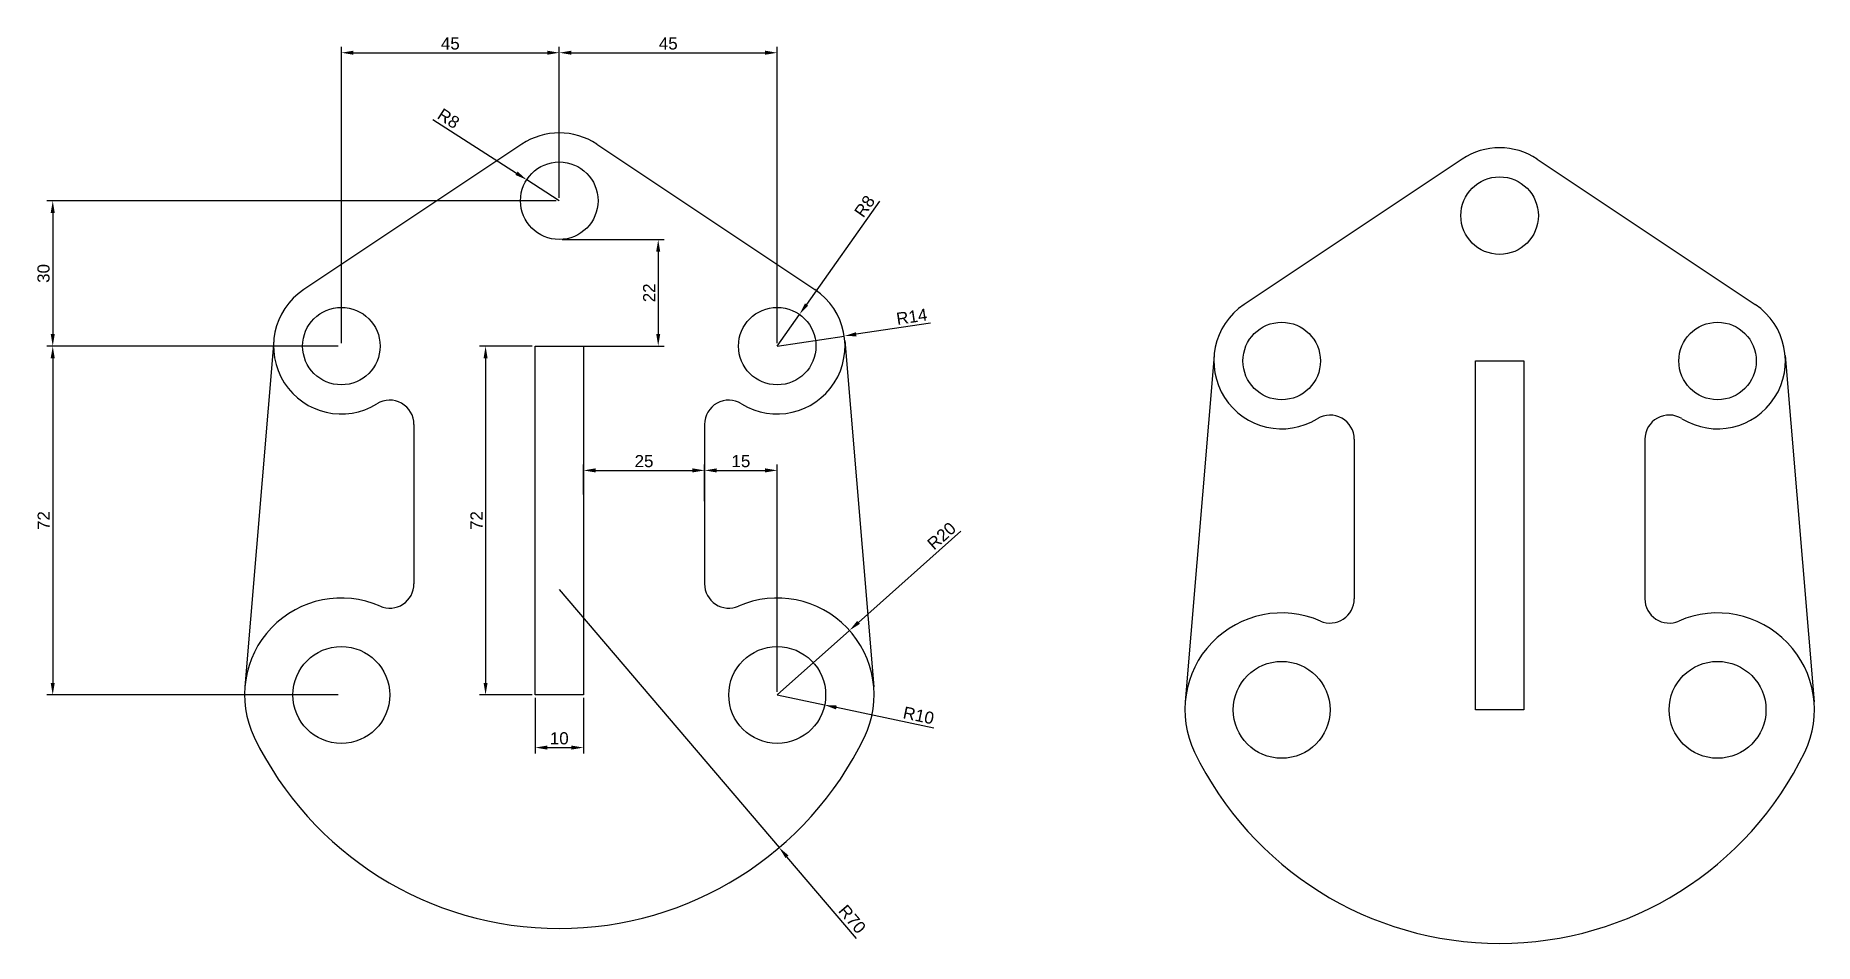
# Model space of a CAD drawing. Header units: millimetres. Extents: x 3101 to 3469, y 1755 to 1942.
import ezdxf

# ---------------------------------------------------------------- set-up
doc = ezdxf.new("R2010")
doc.units = ezdxf.units.MM
doc.layers.add('Layer1', color=3, linetype='Continuous')
doc.layers.add('Layer2', color=30, linetype='Continuous')
doc.styles.get("Standard").update_dxf_attribs({"font": 'arial.ttf'})
doc.dimstyles.new('ISO-25', dxfattribs={"dimtxt": 2.5, "dimasz": 2.5, "dimexe": 1.25, "dimexo": 0.625, "dimtad": 1, "dimtxsty": 'Standard', "dimcen": 2.5, "dimadec": 0, "dimazin": 0, "dimtfac": 1, "dimtmove": 0, "dimatfit": 3, "dimfxl": 1, "dimarcsym": 0})

# ---------------------------------------------------------------- blocks, each defined once
blk = doc.blocks.new('*D2')
at = {"color": 0, "lineweight": -2, "transparency": 16777216}
for p, q in [((3164.59, 1878.75), (3164.59, 1939.92)), ((3209.59, 1908.75), (3209.59, 1939.92)), ((3167.09, 1938.67), (3207.09, 1938.67))]:
    blk.add_line(p, q, dxfattribs=at)
at = {"color": 0, "transparency": 16777216}
for points in [[(3167.09, 1939.09), (3167.09, 1938.26), (3164.59, 1938.67)], [(3207.09, 1939.09), (3207.09, 1938.26), (3209.59, 1938.67)]]:
    blk.add_solid(points, dxfattribs=at)
at = {"layer": 'Defpoints', "color": 0, "transparency": 16777216}
for p in [(3209.59, 1938.67), (3209.59, 1908.12), (3164.59, 1878.12)]:
    blk.add_point(p, dxfattribs=at)
at = {"color": 0, "transparency": 16777216, "insert": (3187.09, 1940.57), "char_height": 2.5, "attachment_point": 5}
blk.add_mtext('45', dxfattribs=at)
blk = doc.blocks.new('*D3')
at = {"color": 0, "lineweight": -2, "transparency": 16777216}
for p, q in [((3209.59, 1908.75), (3209.59, 1939.92)), ((3254.59, 1878.75), (3254.59, 1939.92)), ((3212.09, 1938.67), (3252.09, 1938.67))]:
    blk.add_line(p, q, dxfattribs=at)
at = {"color": 0, "transparency": 16777216}
for points in [[(3212.09, 1939.09), (3212.09, 1938.26), (3209.59, 1938.67)], [(3252.09, 1939.09), (3252.09, 1938.26), (3254.59, 1938.67)]]:
    blk.add_solid(points, dxfattribs=at)
at = {"layer": 'Defpoints', "color": 0, "transparency": 16777216}
for p in [(3254.59, 1938.67), (3209.59, 1908.12), (3254.59, 1878.12)]:
    blk.add_point(p, dxfattribs=at)
at = {"color": 0, "transparency": 16777216, "insert": (3232.09, 1940.57), "char_height": 2.5, "attachment_point": 5}
blk.add_mtext('45', dxfattribs=at)
blk = doc.blocks.new('*D4')
at = {"color": 0, "lineweight": -2, "transparency": 16777216}
for p, q in [((3208.96, 1908.12), (3103.75, 1908.12)), ((3105, 1905.62), (3105, 1880.62)), ((3163.96, 1878.12), (3103.75, 1878.12))]:
    blk.add_line(p, q, dxfattribs=at)
at = {"color": 0, "transparency": 16777216}
for points in [[(3104.58, 1905.62), (3105.42, 1905.62), (3105, 1908.12)], [(3104.58, 1880.62), (3105.42, 1880.62), (3105, 1878.12)]]:
    blk.add_solid(points, dxfattribs=at)
at = {"layer": 'Defpoints', "color": 0, "transparency": 16777216}
for p in [(3209.59, 1908.12), (3105, 1878.12), (3164.59, 1878.12)]:
    blk.add_point(p, dxfattribs=at)
at = {"color": 0, "transparency": 16777216, "insert": (3103.1, 1893.12), "char_height": 2.5, "attachment_point": 5, "rotation": 90}
blk.add_mtext('30', dxfattribs=at)
blk = doc.blocks.new('*D5')
at = {"color": 0, "lineweight": -2, "transparency": 16777216}
for p, q in [((3163.96, 1878.12), (3103.75, 1878.12)), ((3105, 1875.62), (3105, 1808.62)), ((3163.96, 1806.12), (3103.75, 1806.12))]:
    blk.add_line(p, q, dxfattribs=at)
at = {"color": 0, "transparency": 16777216}
for points in [[(3104.58, 1875.62), (3105.42, 1875.62), (3105, 1878.12)], [(3104.58, 1808.62), (3105.42, 1808.62), (3105, 1806.12)]]:
    blk.add_solid(points, dxfattribs=at)
at = {"layer": 'Defpoints', "color": 0, "transparency": 16777216}
for p in [(3164.59, 1878.12), (3105, 1806.12), (3164.59, 1806.12)]:
    blk.add_point(p, dxfattribs=at)
at = {"color": 0, "transparency": 16777216, "insert": (3103.12, 1842.12), "char_height": 2.5, "attachment_point": 5, "rotation": 90}
blk.add_mtext('72', dxfattribs=at)
blk = doc.blocks.new('*D6')
at = {"color": 0, "lineweight": -2, "transparency": 16777216}
for p, q in [((3203.96, 1878.12), (3193.12, 1878.12)), ((3194.37, 1875.62), (3194.37, 1808.62)), ((3203.96, 1806.12), (3193.12, 1806.12))]:
    blk.add_line(p, q, dxfattribs=at)
at = {"color": 0, "transparency": 16777216}
for points in [[(3193.96, 1875.62), (3194.79, 1875.62), (3194.37, 1878.12)], [(3193.96, 1808.62), (3194.79, 1808.62), (3194.37, 1806.12)]]:
    blk.add_solid(points, dxfattribs=at)
at = {"layer": 'Defpoints', "color": 0, "transparency": 16777216}
for p in [(3204.59, 1878.12), (3194.37, 1806.12), (3204.59, 1806.12)]:
    blk.add_point(p, dxfattribs=at)
at = {"color": 0, "transparency": 16777216, "insert": (3192.49, 1842.12), "char_height": 2.5, "attachment_point": 5, "rotation": 90}
blk.add_mtext('72', dxfattribs=at)
blk = doc.blocks.new('*D7')
at = {"color": 0, "lineweight": -2, "transparency": 16777216}
for p, q in [((3204.59, 1805.5), (3204.59, 1794.01)), ((3214.59, 1805.5), (3214.59, 1794.01)), ((3207.09, 1795.26), (3212.09, 1795.26))]:
    blk.add_line(p, q, dxfattribs=at)
at = {"color": 0, "transparency": 16777216}
for points in [[(3207.09, 1795.68), (3207.09, 1794.85), (3204.59, 1795.26)], [(3212.09, 1795.68), (3212.09, 1794.85), (3214.59, 1795.26)]]:
    blk.add_solid(points, dxfattribs=at)
at = {"layer": 'Defpoints', "color": 0, "transparency": 16777216}
for p in [(3204.59, 1806.12), (3214.59, 1806.12), (3214.59, 1795.26)]:
    blk.add_point(p, dxfattribs=at)
at = {"color": 0, "transparency": 16777216, "insert": (3209.59, 1797.16), "char_height": 2.5, "attachment_point": 5}
blk.add_mtext('10', dxfattribs=at)
blk = doc.blocks.new('*D9')
at = {"color": 0, "lineweight": -2, "transparency": 16777216}
for p, q in [((3210.21, 1900.12), (3231.27, 1900.12)), ((3230.02, 1897.62), (3230.02, 1880.62)), ((3210.21, 1878.12), (3231.27, 1878.12))]:
    blk.add_line(p, q, dxfattribs=at)
at = {"color": 0, "transparency": 16777216}
for points in [[(3229.6, 1897.62), (3230.43, 1897.62), (3230.02, 1900.12)], [(3229.6, 1880.62), (3230.43, 1880.62), (3230.02, 1878.12)]]:
    blk.add_solid(points, dxfattribs=at)
at = {"layer": 'Defpoints', "color": 0, "transparency": 16777216}
for p in [(3209.59, 1900.12), (3209.59, 1878.12), (3230.02, 1878.12)]:
    blk.add_point(p, dxfattribs=at)
at = {"color": 0, "transparency": 16777216, "insert": (3228.14, 1889.12), "char_height": 2.5, "attachment_point": 5, "rotation": 90}
blk.add_mtext('22', dxfattribs=at)
blk = doc.blocks.new('*D10')
at = {"color": 0, "lineweight": -2, "transparency": 16777216}
for p, q in [((3214.59, 1847.47), (3214.59, 1853.72)), ((3217.09, 1852.47), (3237.09, 1852.47)), ((3239.59, 1847.47), (3239.59, 1853.72))]:
    blk.add_line(p, q, dxfattribs=at)
at = {"color": 0, "transparency": 16777216}
for points in [[(3217.09, 1852.89), (3217.09, 1852.05), (3214.59, 1852.47)], [(3237.09, 1852.89), (3237.09, 1852.05), (3239.59, 1852.47)]]:
    blk.add_solid(points, dxfattribs=at)
at = {"layer": 'Defpoints', "color": 0, "transparency": 16777216}
for p in [(3239.59, 1852.47), (3214.59, 1846.85), (3239.59, 1846.85)]:
    blk.add_point(p, dxfattribs=at)
at = {"color": 0, "transparency": 16777216, "insert": (3227.09, 1854.37), "char_height": 2.5, "attachment_point": 5}
blk.add_mtext('25', dxfattribs=at)
blk = doc.blocks.new('*D11')
at = {"color": 0, "lineweight": -2, "transparency": 16777216}
for p, q in [((3239.59, 1846.13), (3239.59, 1853.72)), ((3242.09, 1852.47), (3252.09, 1852.47)), ((3254.59, 1806.75), (3254.59, 1853.72))]:
    blk.add_line(p, q, dxfattribs=at)
at = {"color": 0, "transparency": 16777216}
for points in [[(3242.09, 1852.89), (3242.09, 1852.05), (3239.59, 1852.47)], [(3252.09, 1852.89), (3252.09, 1852.05), (3254.59, 1852.47)]]:
    blk.add_solid(points, dxfattribs=at)
at = {"layer": 'Defpoints', "color": 0, "transparency": 16777216}
for p in [(3254.59, 1852.47), (3239.59, 1845.5), (3254.59, 1806.12)]:
    blk.add_point(p, dxfattribs=at)
at = {"color": 0, "transparency": 16777216, "insert": (3247.09, 1854.37), "char_height": 2.5, "attachment_point": 5}
blk.add_mtext('15', dxfattribs=at)
blk = doc.blocks.new('*D12')
at = {"color": 0, "lineweight": -2, "transparency": 16777216}
for p, q in [((3183.48, 1924.92), (3200.76, 1913.8)), ((3209.59, 1908.12), (3202.86, 1912.45))]:
    blk.add_line(p, q, dxfattribs=at)
at = {"color": 0, "transparency": 16777216}
blk.add_solid([(3200.98, 1914.15), (3200.53, 1913.45), (3202.86, 1912.45)], dxfattribs=at)
at = {"layer": 'Defpoints', "color": 0, "transparency": 16777216}
for p in [(3202.86, 1912.45), (3209.59, 1908.12)]:
    blk.add_point(p, dxfattribs=at)
at = {"color": 0, "transparency": 16777216, "insert": (3186.73, 1925.09), "char_height": 2.5, "attachment_point": 5, "rotation": 327.2435}
blk.add_mtext('R8', dxfattribs=at)
blk = doc.blocks.new('*D13')
at = {"color": 0, "lineweight": -2, "transparency": 16777216}
for p, q in [((3275.72, 1908.04), (3260.65, 1886.7)), ((3254.59, 1878.12), (3259.2, 1884.66))]:
    blk.add_line(p, q, dxfattribs=at)
at = {"color": 0, "transparency": 16777216}
blk.add_solid([(3260.31, 1886.94), (3260.99, 1886.46), (3259.2, 1884.66)], dxfattribs=at)
at = {"layer": 'Defpoints', "color": 0, "transparency": 16777216}
for p in [(3259.2, 1884.66), (3254.59, 1878.12)]:
    blk.add_point(p, dxfattribs=at)
at = {"color": 0, "transparency": 16777216, "insert": (3272.64, 1906.98), "char_height": 2.5, "attachment_point": 5, "rotation": 54.7691}
blk.add_mtext('R8', dxfattribs=at)
blk = doc.blocks.new('*D14')
at = {"color": 0, "lineweight": -2, "transparency": 16777216}
for p, q in [((3286.21, 1882.88), (3270.91, 1880.58)), ((3254.59, 1878.12), (3268.43, 1880.2))]:
    blk.add_line(p, q, dxfattribs=at)
at = {"color": 0, "transparency": 16777216}
blk.add_solid([(3270.84, 1880.99), (3270.97, 1880.16), (3268.43, 1880.2)], dxfattribs=at)
at = {"layer": 'Defpoints', "color": 0, "transparency": 16777216}
for p in [(3254.59, 1878.12), (3268.43, 1880.2)]:
    blk.add_point(p, dxfattribs=at)
at = {"color": 0, "transparency": 16777216, "insert": (3282.37, 1884.2), "char_height": 2.5, "attachment_point": 5, "rotation": 8.547}
blk.add_mtext('R14', dxfattribs=at)
blk = doc.blocks.new('*D15')
at = {"color": 0, "lineweight": -2, "transparency": 16777216}
for p, q in [((3292.49, 1839.93), (3271.38, 1821.1)), ((3254.59, 1806.12), (3269.51, 1819.44))]:
    blk.add_line(p, q, dxfattribs=at)
at = {"color": 0, "transparency": 16777216}
blk.add_solid([(3271.1, 1821.41), (3271.66, 1820.79), (3269.51, 1819.44)], dxfattribs=at)
at = {"layer": 'Defpoints', "color": 0, "transparency": 16777216}
for p in [(3269.51, 1819.44), (3254.59, 1806.12)]:
    blk.add_point(p, dxfattribs=at)
at = {"color": 0, "transparency": 16777216, "insert": (3288.53, 1838.94), "char_height": 2.5, "attachment_point": 5, "rotation": 41.7335}
blk.add_mtext('R20', dxfattribs=at)
blk = doc.blocks.new('*D16')
at = {"color": 0, "lineweight": -2, "transparency": 16777216}
for p, q in [((3254.59, 1806.12), (3264.37, 1804.05)), ((3286.91, 1799.28), (3266.82, 1803.53))]:
    blk.add_line(p, q, dxfattribs=at)
at = {"color": 0, "transparency": 16777216}
blk.add_solid([(3266.9, 1803.94), (3266.73, 1803.13), (3264.37, 1804.05)], dxfattribs=at)
at = {"layer": 'Defpoints', "color": 0, "transparency": 16777216}
for p in [(3254.59, 1806.12), (3264.37, 1804.05)]:
    blk.add_point(p, dxfattribs=at)
at = {"color": 0, "transparency": 16777216, "insert": (3283.78, 1801.89), "char_height": 2.5, "attachment_point": 5, "rotation": 348.0457}
blk.add_mtext('R10', dxfattribs=at)
blk = doc.blocks.new('*D17')
at = {"color": 0, "lineweight": -2, "transparency": 16777216}
for p, q in [((3209.59, 1827.92), (3254.98, 1774.63)), ((3270.96, 1755.87), (3256.6, 1772.73))]:
    blk.add_line(p, q, dxfattribs=at)
at = {"color": 0, "transparency": 16777216}
blk.add_solid([(3256.92, 1773), (3256.29, 1772.46), (3254.98, 1774.63)], dxfattribs=at)
at = {"layer": 'Defpoints', "color": 0, "transparency": 16777216}
for p in [(3209.59, 1827.92), (3254.98, 1774.63)]:
    blk.add_point(p, dxfattribs=at)
at = {"color": 0, "transparency": 16777216, "insert": (3270.07, 1759.85), "char_height": 2.5, "attachment_point": 5, "rotation": 310.425}
blk.add_mtext('R70', dxfattribs=at)

msp = doc.modelspace()

# ---------------------------------------------------------------- linework, layer by layer
at = {"layer": 'Layer1'}
for p, q in [((3395.984, 1916.699), (3350.984, 1886.699)), ((3411.516, 1916.699), (3456.516, 1886.699)), ((3344.799, 1876.217), (3338.82, 1804.717)), ((3462.702, 1876.217), (3468.681, 1804.717)), ((3373.737, 1858.887), (3373.737, 1825.969)), ((3433.75, 1858.895), (3433.75, 1825.963))]:
    msp.add_line(p, q, dxfattribs=at)
msp.add_lwpolyline([(3398.75, 1875.05), (3408.75, 1875.05), (3408.75, 1803.05), (3398.75, 1803.05)], close=True, dxfattribs=at)
for centre, radius in [((3403.75, 1905.05), 8), ((3358.75, 1875.05), 8), ((3448.75, 1875.05), 8), ((3358.75, 1803.05), 10), ((3448.75, 1803.05), 10)]:
    msp.add_circle(centre, radius, dxfattribs=at)
for centre, radius, start, end in [((3403.75, 1905.05), 14, 56.30993, 123.69007), ((3358.75, 1875.05), 14, 123.69007, 301.71047), ((3448.75, 1875.05), 14, 238.24314, 56.30993), ((3368.737, 1858.887), 5, 0, 121.71047), ((3438.75, 1858.895), 5, 58.24314, 180), ((3368.737, 1825.969), 5, 246.45454, 0), ((3438.75, 1825.963), 5, 180, 293.57818), ((3358.75, 1803.05), 20, 66.45454, 205.84193), ((3448.75, 1803.05), 20, 334.15807, 113.57818), ((3403.75, 1824.845), 70, 205.84193, 334.15807)]:
    msp.add_arc(centre, radius, start, end, dxfattribs=at)
at = {"layer": 'Layer2'}
for p, q in [((3201.824, 1919.772), (3156.824, 1889.772)), ((3217.355, 1919.772), (3262.355, 1889.772)), ((3150.638, 1879.29), (3144.659, 1807.79)), ((3268.541, 1879.29), (3274.52, 1807.79)), ((3179.577, 1861.96), (3179.577, 1829.042)), ((3239.59, 1861.968), (3239.59, 1829.036))]:
    msp.add_line(p, q, dxfattribs=at)
msp.add_lwpolyline([(3204.59, 1878.123), (3214.59, 1878.123), (3214.59, 1806.123), (3204.59, 1806.123)], close=True, dxfattribs=at)
for centre, radius in [((3209.59, 1908.123), 8), ((3164.59, 1878.123), 8), ((3254.59, 1878.123), 8), ((3164.59, 1806.123), 10), ((3254.59, 1806.123), 10)]:
    msp.add_circle(centre, radius, dxfattribs=at)
for centre, radius, start, end in [((3209.59, 1908.123), 14, 56.30993, 123.69007), ((3164.59, 1878.123), 14, 123.69007, 301.71047), ((3254.59, 1878.123), 14, 238.24314, 56.30993), ((3174.577, 1861.96), 5, 0, 121.71047), ((3244.59, 1861.968), 5, 58.24314, 180), ((3164.59, 1806.123), 20, 66.45454, 205.84193), ((3174.577, 1829.042), 5, 246.45454, 0), ((3244.59, 1829.036), 5, 180, 293.57818), ((3254.59, 1806.123), 20, 334.15807, 113.57818), ((3209.59, 1827.918), 70, 205.84193, 334.15807)]:
    msp.add_arc(centre, radius, start, end, dxfattribs=at)

# ---------------------------------------------------------------- dimensions: what is measured, and where the dimension line sits
for base, p1, p2, picture, middle in [((3209.59, 1938.672), (3164.59, 1878.123), (3209.59, 1908.123), '*D2', (3187.09, 1940.568)), ((3254.59, 1938.672), (3209.59, 1908.123), (3254.59, 1878.123), '*D3', (3232.09, 1940.568)), ((3239.59, 1852.47), (3214.59, 1846.846), (3239.59, 1846.846), '*D10', (3227.09, 1854.372)), ((3254.59, 1852.47), (3239.59, 1845.502), (3254.59, 1806.123), '*D11', (3247.09, 1854.372)), ((3214.59, 1795.262), (3204.59, 1806.123), (3214.59, 1806.123), '*D7', (3209.59, 1797.164))]:
    dim = msp.add_linear_dim(base=base, p1=p1, p2=p2, dimstyle='ISO-25')
    dim.commit()
    dim.dimension.update_dxf_attribs({"geometry": picture, "text_midpoint": middle})
for center, mpoint, picture, middle in [((3209.59, 1908.123), (3202.862, 1912.452), '*D12', (3185.701, 1923.493)), ((3254.59, 1878.123), (3259.205, 1884.658), '*D13', (3274.193, 1905.882)), ((3254.59, 1878.123), (3268.434, 1880.204), '*D14', (3282.647, 1882.34)), ((3254.59, 1806.123), (3269.515, 1819.437), '*D15', (3289.793, 1837.526)), ((3209.59, 1827.918), (3254.981, 1774.63), '*D17', (3268.625, 1758.613)), ((3254.59, 1806.123), (3264.373, 1804.052), '*D16', (3283.385, 1800.027))]:
    dim = msp.add_radius_dim(center=center, mpoint=mpoint, dimstyle='ISO-25')
    dim.commit()
    dim.dimension.update_dxf_attribs({"geometry": picture, "text_midpoint": middle, "dimtype": 164})
for base, p1, p2, picture, middle in [((3104.999, 1878.123), (3209.59, 1908.123), (3164.59, 1878.123), '*D4', (3103.096, 1893.123)), ((3230.017, 1878.123), (3209.59, 1900.123), (3209.59, 1878.123), '*D9', (3228.137, 1889.123)), ((3104.999, 1806.123), (3164.59, 1878.123), (3164.59, 1806.123), '*D5', (3103.118, 1842.123)), ((3194.373, 1806.123), (3204.59, 1878.123), (3204.59, 1806.123), '*D6', (3192.493, 1842.123))]:
    dim = msp.add_linear_dim(base=base, p1=p1, p2=p2, angle=90, dimstyle='ISO-25')
    dim.commit()
    dim.dimension.update_dxf_attribs({"geometry": picture, "text_midpoint": middle})

doc.saveas('drawing.dxf')
